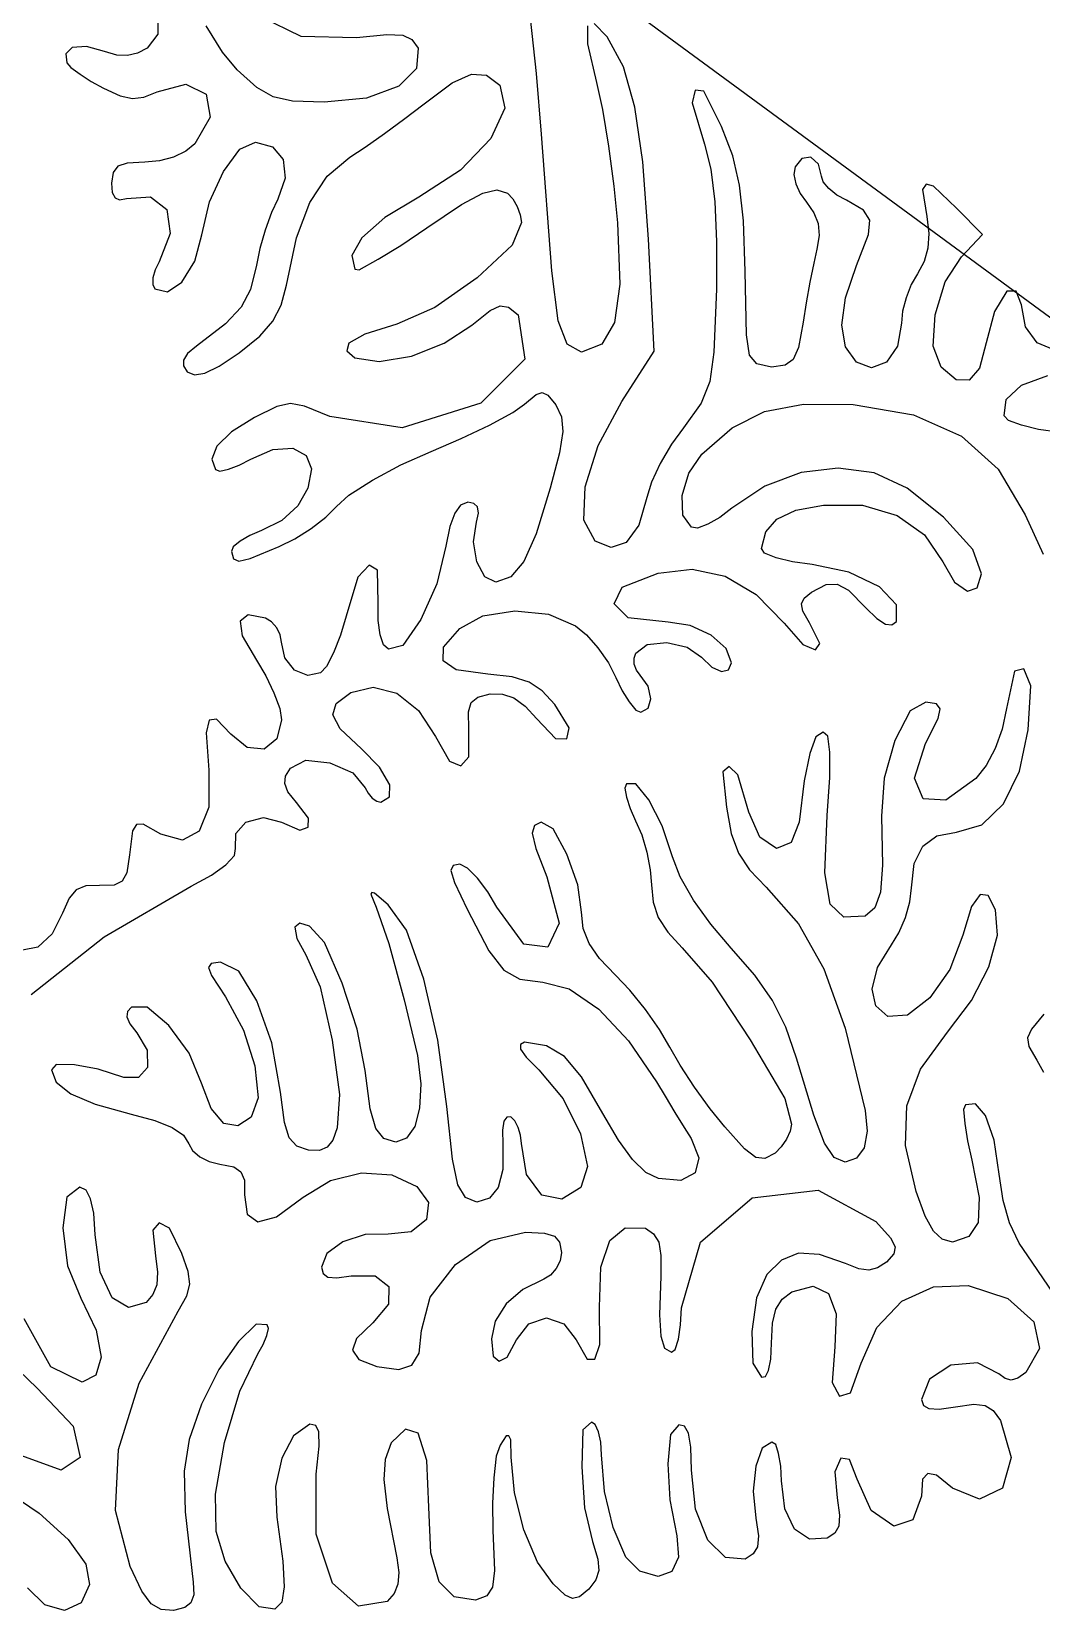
# Model space of a CAD drawing. Header units: metres. Extents: x -276 to 353, y -236 to 239.
# Drawn here: x 6.5 to 107.5, y -235.9 to -78.1 of the extents above; entities that cross this region are included whole.
import ezdxf

# ---------------------------------------------------------------- set-up
doc = ezdxf.new("R2010")
doc.units = ezdxf.units.M
doc.layers.add('Draw', color=2, linetype='CONTINUOUS')
doc.layers.add('Skip', color=1, linetype='CONTINUOUS')

msp = doc.modelspace()

# ---------------------------------------------------------------- linework, layer by layer
at = {"layer": 'draw'}
for p, q in [((19.09, -76.76), (19.1, -78.31)), ((29.43, -76.58), (33.41, -78.53)), ((56.95, -82.26), (56.35, -76.72)), ((64.04, -78.58), (62.74, -77.26)), ((19.1, -78.31), (18.01, -79.71)), ((25.56, -80.11), (23.93, -77.5)), ((33.41, -78.53), (38.95, -78.67)), ((38.95, -78.67), (42, -78.35)), ((42, -78.35), (43.58, -78.42)), ((43.58, -78.42), (44.51, -78.85)), ((44.51, -78.85), (45.12, -79.71)), ((62.07, -77.5), (62.05, -79.3)), ((65.65, -81.59), (64.04, -78.58)), ((10.52, -79.67), (9.89, -80.29)), ((9.89, -80.29), (9.99, -81.2)), ((11.95, -79.57), (10.52, -79.67)), ((13.76, -80.06), (11.95, -79.57)), ((14.99, -80.41), (13.76, -80.06)), ((16.07, -80.47), (14.99, -80.41)), ((17.06, -80.24), (16.07, -80.47)), ((18.01, -79.71), (17.06, -80.24)), ((27.02, -81.88), (25.56, -80.11)), ((45.12, -79.71), (44.96, -81.76)), ((62.05, -79.3), (62.96, -83.17)), ((9.99, -81.2), (10.4, -81.66)), ((10.4, -81.66), (11.31, -82.33)), ((29, -83.66), (27.02, -81.88)), ((44.96, -81.76), (43.21, -83.53)), ((66.79, -85.61), (65.65, -81.59)), ((11.31, -82.33), (12.43, -83.05)), ((12.43, -83.05), (13.65, -83.73)), ((19.02, -84.09), (21.91, -83.32)), ((21.91, -83.32), (23.93, -84.32)), ((30.63, -84.58), (29, -83.66)), ((43.21, -83.53), (39.96, -84.73)), ((45.59, -85.38), (48.53, -83.2)), ((48.53, -83.2), (50.47, -82.33)), ((50.47, -82.33), (51.95, -82.44)), ((51.95, -82.44), (53.29, -83.44)), ((53.29, -83.44), (53.81, -85.73)), ((57.45, -88.32), (56.95, -82.26)), ((62.96, -83.17), (63.56, -85.86)), ((13.65, -83.73), (15.34, -84.5)), ((15.34, -84.5), (16.57, -84.77)), ((16.57, -84.77), (17.7, -84.64)), ((17.7, -84.64), (19.02, -84.09)), ((23.93, -84.32), (24.32, -86.61)), ((32.57, -85.01), (30.63, -84.58)), ((35.74, -85.13), (32.57, -85.01)), ((39.96, -84.73), (35.74, -85.13)), ((72.84, -83.92), (72.52, -85.19)), ((72.52, -85.19), (73.76, -89.31)), ((73.71, -84.04), (72.84, -83.92)), ((75.46, -87.56), (73.71, -84.04)), ((24.32, -86.61), (22.79, -89.3)), ((41.77, -88.26), (43.8, -86.77)), ((43.8, -86.77), (45.59, -85.38)), ((53.81, -85.73), (52.4, -88.75)), ((63.56, -85.86), (64.17, -89.54)), ((67.6, -91.1), (66.79, -85.61)), ((39.82, -89.63), (41.77, -88.26)), ((58.48, -102), (57.45, -88.32)), ((76.58, -90.5), (75.46, -87.56)), ((22.79, -89.3), (21.89, -90.03)), ((25.65, -92.05), (27.3, -89.81)), ((27.3, -89.81), (28.85, -89.13)), ((28.85, -89.13), (30.57, -89.6)), ((30.57, -89.6), (31.63, -90.85)), ((38.28, -90.63), (39.82, -89.63)), ((52.4, -88.75), (49.36, -91.92)), ((64.17, -89.54), (64.7, -93.52)), ((73.76, -89.31), (74.38, -91.83)), ((15.09, -91.53), (14.61, -92.16)), ((16.03, -91.21), (15.09, -91.53)), ((17.79, -91.13), (16.03, -91.21)), ((19.25, -91), (17.79, -91.13)), ((20.66, -90.62), (19.25, -91)), ((21.89, -90.03), (20.66, -90.62)), ((31.63, -90.85), (31.83, -92.72)), ((36.04, -92.53), (38.28, -90.63)), ((68.15, -98.82), (67.6, -91.1)), ((77.27, -93.43), (76.58, -90.5)), ((83.49, -90.76), (82.82, -91.6)), ((84.39, -90.64), (83.49, -90.76)), ((85.16, -91.32), (84.39, -90.64)), ((85.45, -92.52), (85.16, -91.32)), ((14.61, -92.16), (14.45, -93.23)), ((24.27, -95.1), (25.65, -92.05)), ((31.83, -92.72), (31.09, -94.83)), ((34.3, -95.16), (36.04, -92.53)), ((49.36, -91.92), (45.19, -94.63)), ((74.38, -91.83), (74.78, -95.09)), ((82.82, -91.6), (82.71, -92.36)), ((82.71, -92.36), (82.89, -93.3)), ((85.62, -93.1), (85.45, -92.52)), ((86.18, -93.76), (85.62, -93.1)), ((14.45, -93.23), (14.53, -94.16)), ((14.53, -94.16), (14.81, -94.7)), ((14.81, -94.7), (15.27, -94.89)), ((15.95, -94.76), (18.35, -94.59)), ((18.35, -94.59), (19.99, -95.85)), ((45.19, -94.63), (41.81, -96.65)), ((49.47, -95.36), (51.58, -94.23)), ((51.58, -94.23), (53.01, -93.88)), ((53.01, -93.88), (54.05, -94.21)), ((54.05, -94.21), (54.58, -94.79)), ((64.7, -93.52), (65.06, -97.2)), ((77.66, -97), (77.27, -93.43)), ((82.89, -93.3), (83.32, -94.27)), ((83.32, -94.27), (83.95, -95.13)), ((86.99, -94.41), (86.18, -93.76)), ((87.95, -94.94), (86.99, -94.41)), ((95.92, -93.33), (95.57, -93.87)), ((95.57, -93.87), (96, -96.56)), ((96.67, -93.51), (95.92, -93.33)), ((98.97, -95.74), (96.67, -93.51)), ((15.27, -94.89), (15.95, -94.76)), ((19.99, -95.85), (20.34, -98.27)), ((23.5, -98.4), (24.27, -95.1)), ((30.46, -96.17), (29.83, -97.92)), ((31.09, -94.83), (30.46, -96.17)), ((32.96, -98.7), (34.3, -95.16)), ((46, -97.7), (49.47, -95.36)), ((54.58, -94.79), (55.04, -95.56)), ((55.04, -95.56), (55.34, -96.4)), ((74.78, -95.09), (74.97, -99.07)), ((83.95, -95.13), (84.71, -96.18)), ((84.71, -96.18), (85.13, -97.26)), ((89.68, -95.94), (87.95, -94.94)), ((90.29, -96.92), (89.68, -95.94)), ((101.58, -98.35), (98.97, -95.74)), ((41.81, -96.65), (39.5, -98.68)), ((43.41, -99.45), (46, -97.7)), ((55.45, -97.17), (54.54, -99.43)), ((55.34, -96.4), (55.45, -97.17)), ((65.06, -97.2), (65.29, -103.32)), ((77.82, -102.06), (77.66, -97)), ((85.13, -97.26), (85.22, -98.45)), ((90.15, -98.35), (90.29, -96.92)), ((96, -96.56), (96.2, -98.25)), ((20.34, -98.27), (19.23, -101.09)), ((22.8, -101.04), (23.5, -98.4)), ((29.83, -97.92), (29.3, -99.77)), ((31.96, -103.41), (32.96, -98.7)), ((39.5, -98.68), (38.48, -100.46)), ((41.14, -100.83), (43.41, -99.45)), ((54.54, -99.43), (51.02, -102.69)), ((68.72, -110.02), (68.15, -98.82)), ((74.97, -99.07), (74.95, -103.82)), ((85.22, -98.45), (85, -99.84)), ((88.95, -101.47), (90.15, -98.35)), ((96.2, -98.25), (96.11, -99.73)), ((99.47, -100.6), (101.58, -98.35)), ((21.51, -103.14), (22.8, -101.04)), ((29.3, -99.77), (28.95, -101.43)), ((38.48, -100.46), (38.8, -101.82)), ((39.23, -101.88), (41.14, -100.83)), ((85, -99.84), (84.68, -101.22)), ((96.11, -99.73), (95.73, -101.05)), ((97.83, -103.09), (99.47, -100.6)), ((18.83, -101.89), (18.6, -102.69)), ((19.23, -101.09), (18.83, -101.89)), ((28.95, -101.43), (28.35, -103.85)), ((38.8, -101.82), (39.23, -101.88)), ((59.14, -107), (58.48, -102)), ((77.95, -108.38), (77.82, -102.06)), ((84.68, -101.22), (84.31, -103.13)), ((87.87, -104.68), (88.95, -101.47)), ((95.05, -102.29), (94.43, -103.36)), ((95.73, -101.05), (95.05, -102.29)), ((18.6, -102.69), (18.58, -103.36)), ((18.58, -103.36), (18.78, -103.8)), ((18.78, -103.8), (20.06, -104.1)), ((20.06, -104.1), (21.51, -103.14)), ((28.35, -103.85), (27.43, -105.61)), ((31.44, -105.41), (31.96, -103.41)), ((51.02, -102.69), (46.79, -105.66)), ((65.29, -103.32), (64.76, -107.17)), ((74.95, -103.82), (74.71, -110.13)), ((84.31, -103.13), (83.93, -105.2)), ((94.43, -103.36), (93.92, -104.68)), ((96.83, -106.38), (97.83, -103.09)), ((104, -104.01), (102.75, -106.07)), ((104.94, -104.02), (104, -104.01)), ((105.45, -105.38), (104.94, -104.02)), ((27.43, -105.61), (25.85, -107.29)), ((30.61, -107.02), (31.44, -105.41)), ((46.79, -105.66), (42.99, -107.32)), ((52.34, -105.96), (53.34, -105.5)), ((53.34, -105.5), (54.16, -105.63)), ((54.16, -105.63), (55.14, -106.4)), ((83.93, -105.2), (83.62, -107.13)), ((87.51, -107.42), (87.87, -104.68)), ((93.92, -104.68), (93.56, -106.04)), ((105.86, -107.58), (105.45, -105.38)), ((25.85, -107.29), (22.95, -109.54)), ((29.28, -108.52), (30.61, -107.02)), ((42.99, -107.32), (39.78, -108.34)), ((50.49, -107.44), (52.34, -105.96)), ((55.14, -106.4), (55.79, -110.82)), ((60.02, -109.31), (59.14, -107)), ((64.76, -107.17), (63.48, -109.31)), ((83.62, -107.13), (83.16, -109.67)), ((93.45, -107.23), (93.07, -109.52)), ((93.56, -106.04), (93.45, -107.23)), ((96.62, -109.54), (96.83, -106.38)), ((102.75, -106.07), (101.94, -109.18)), ((27.22, -110.18), (29.28, -108.52)), ((39.78, -108.34), (38.18, -109.23)), ((47.74, -109.24), (50.49, -107.44)), ((78.25, -110.41), (77.95, -108.38)), ((87.88, -109.6), (87.51, -107.42)), ((107.02, -109.2), (105.86, -107.58)), ((22.07, -110.27), (21.66, -110.91)), ((22.95, -109.54), (22.07, -110.27)), ((25.22, -111.53), (27.22, -110.18)), ((38.18, -109.23), (38.01, -110)), ((38.01, -110), (38.79, -110.7)), ((41.24, -111.07), (44.45, -110.51)), ((44.45, -110.51), (47.74, -109.24)), ((61.46, -110.13), (60.02, -109.31)), ((63.48, -109.31), (61.46, -110.13)), ((65.49, -115.06), (68.72, -110.02)), ((74.71, -110.13), (74.29, -113.07)), ((78.99, -111.3), (78.25, -110.41)), ((83.16, -109.67), (82.64, -110.86)), ((88.95, -111.13), (87.88, -109.6)), ((93.07, -109.52), (91.98, -111.14)), ((97.44, -111.62), (96.62, -109.54)), ((101.94, -109.18), (101.26, -111.72)), ((108.63, -109.85), (107.02, -109.2)), ((21.66, -110.91), (21.65, -111.5)), ((21.65, -111.5), (22.02, -112.08)), ((22.02, -112.08), (22.76, -112.4)), ((23.79, -112.23), (25.22, -111.53)), ((38.79, -110.7), (41.24, -111.07)), ((55.79, -110.82), (51.38, -115.24)), ((80.45, -111.63), (78.99, -111.3)), ((81.82, -111.44), (80.45, -111.63)), ((82.64, -110.86), (81.82, -111.44)), ((90.48, -111.69), (88.95, -111.13)), ((91.98, -111.14), (90.48, -111.69)), ((98.94, -112.89), (97.44, -111.62)), ((101.26, -111.72), (100.23, -112.92)), ((22.76, -112.4), (23.79, -112.23)), ((74.29, -113.07), (73.42, -115.21)), ((100.23, -112.92), (98.94, -112.89)), ((103.94, -114.86), (105.46, -113.43)), ((105.46, -113.43), (108.1, -112.45)), ((51.38, -115.24), (43.53, -117.7)), ((55.76, -115.34), (56.92, -114.37)), ((56.92, -114.37), (57.54, -114.16)), ((57.54, -114.16), (58.09, -114.41)), ((58.09, -114.41), (58.9, -115.4)), ((63.12, -119.45), (65.49, -115.06)), ((73.42, -115.21), (71.66, -117.69)), ((103.73, -116.49), (103.94, -114.86)), ((28.75, -116.66), (26.47, -118.1)), ((31.01, -115.55), (28.75, -116.66)), ((32.36, -115.26), (31.01, -115.55)), ((33.76, -115.51), (32.36, -115.26)), ((36.31, -116.56), (33.76, -115.51)), ((43.53, -117.7), (36.31, -116.56)), ((52.25, -117.42), (54.6, -116.17)), ((54.6, -116.17), (55.76, -115.34)), ((58.9, -115.4), (59.46, -116.6)), ((59.46, -116.6), (59.58, -118.07)), ((76.52, -117.69), (79.77, -116.07)), ((79.77, -116.07), (83.65, -115.34)), ((83.65, -115.34), (88.63, -115.37)), ((88.63, -115.37), (94.66, -116.4)), ((94.66, -116.4), (99.45, -118.52)), ((104.16, -116.96), (103.73, -116.49)), ((26.47, -118.1), (25.01, -119.53)), ((49.42, -118.77), (52.25, -117.42)), ((59.58, -118.07), (59.26, -120.19)), ((71.66, -117.69), (70.45, -119.34)), ((73.48, -120.33), (76.52, -117.69)), ((105.47, -117.44), (104.16, -116.96)), ((107.18, -117.86), (105.47, -117.44)), ((109.14, -118.14), (107.18, -117.86)), ((25.01, -119.53), (24.49, -120.81)), ((28.39, -120.82), (30.6, -119.86)), ((30.6, -119.86), (32.58, -119.74)), ((32.58, -119.74), (33.92, -120.46)), ((46.42, -120.05), (49.42, -118.77)), ((61.83, -123.58), (63.12, -119.45)), ((70.45, -119.34), (69.33, -121.25)), ((99.45, -118.52), (103.13, -121.84)), ((24.49, -120.81), (24.85, -121.87)), ((26.16, -121.83), (27.24, -121.42)), ((27.24, -121.42), (28.39, -120.82)), ((33.92, -120.46), (34.45, -121.8)), ((40.56, -122.92), (43.41, -121.39)), ((43.41, -121.39), (46.42, -120.05)), ((59.26, -120.19), (58.34, -123.74)), ((69.33, -121.25), (68.46, -123.13)), ((72.19, -122.23), (73.48, -120.33)), ((24.85, -121.87), (25.29, -122.01)), ((25.29, -122.01), (26.16, -121.83)), ((34.45, -121.8), (34.1, -123.74)), ((38.19, -124.41), (40.56, -122.92)), ((68.46, -123.13), (68.01, -124.65)), ((71.53, -124.46), (72.19, -122.23)), ((83.42, -122.17), (79.79, -123.53)), ((87.14, -121.71), (83.42, -122.17)), ((90.72, -122.19), (87.14, -121.71)), ((94.03, -123.72), (90.72, -122.19)), ((103.13, -121.84), (105.83, -126.38)), ((34.1, -123.74), (33.1, -125.5)), ((36.95, -125.55), (38.19, -124.41)), ((58.34, -123.74), (56.94, -128.29)), ((61.71, -126.94), (61.83, -123.58)), ((68.01, -124.65), (67.19, -127.42)), ((71.61, -126.44), (71.53, -124.46)), ((79.79, -123.53), (76.51, -125.72)), ((97.66, -126.62), (94.03, -123.72)), ((33.1, -125.5), (31.51, -126.95)), ((35.91, -126.61), (36.95, -125.55)), ((48.78, -126.22), (48.29, -127.57)), ((49.37, -125.41), (48.78, -126.22)), ((50.08, -125.13), (49.37, -125.41)), ((50.71, -125.25), (50.08, -125.13)), ((51.07, -125.6), (50.71, -125.25)), ((50.95, -127.13), (51.15, -126.21)), ((51.15, -126.21), (51.07, -125.6)), ((76.51, -125.72), (75.28, -126.65)), ((80.99, -126.81), (82.89, -125.93)), ((82.89, -125.93), (85.66, -125.41)), ((85.66, -125.41), (89.58, -125.44)), ((89.58, -125.44), (93.02, -126.46)), ((31.51, -126.95), (29.47, -127.97)), ((32.8, -128.8), (34.44, -127.75)), ((34.44, -127.75), (35.91, -126.61)), ((48.29, -127.57), (47.91, -129.52)), ((50.65, -129.1), (50.95, -127.13)), ((62.84, -129.04), (61.71, -126.94)), ((67.19, -127.42), (65.94, -129.15)), ((72.47, -127.64), (71.61, -126.44)), ((73.05, -127.72), (72.47, -127.64)), ((74.08, -127.34), (73.05, -127.72)), ((75.28, -126.65), (74.08, -127.34)), ((79.88, -128.09), (80.99, -126.81)), ((93.02, -126.46), (95.75, -128.39)), ((100.61, -129.86), (97.66, -126.62)), ((105.83, -126.38), (107.64, -130.34)), ((27.33, -129.02), (26.64, -129.6)), ((28.31, -128.45), (27.33, -129.02)), ((29.47, -127.97), (28.31, -128.45)), ((31.23, -129.57), (32.8, -128.8)), ((50.98, -131.1), (50.65, -129.1)), ((56.94, -128.29), (55.69, -131.06)), ((64.43, -129.66), (62.84, -129.04)), ((65.94, -129.15), (64.43, -129.66)), ((79.46, -129.75), (79.88, -128.09)), ((95.75, -128.39), (97.6, -131.1)), ((26.64, -129.6), (26.45, -130.07)), ((26.45, -130.07), (26.66, -130.78)), ((26.66, -130.78), (27.19, -131.03)), ((27.19, -131.03), (28.32, -130.75)), ((28.32, -130.75), (31.23, -129.57)), ((47.91, -129.52), (46.99, -133.28)), ((79.75, -130.22), (79.46, -129.75)), ((80.94, -130.69), (79.75, -130.22)), ((82.57, -131.09), (80.94, -130.69)), ((101.45, -132.28), (100.61, -129.86)), ((40.22, -131.43), (39.09, -132.63)), ((41.07, -131.94), (40.22, -131.43)), ((41.14, -135.2), (41.07, -131.94)), ((51.79, -132.6), (50.98, -131.1)), ((52.89, -133.13), (51.79, -132.6)), ((54.38, -132.59), (52.89, -133.13)), ((55.69, -131.06), (54.38, -132.59)), ((65.53, -133.63), (69.12, -132.21)), ((69.12, -132.21), (72.53, -131.82)), ((72.53, -131.82), (75.83, -132.53)), ((75.83, -132.53), (78.92, -134.35)), ((84.53, -131.36), (82.57, -131.09)), ((88.2, -132.11), (84.53, -131.36)), ((91.25, -133.59), (88.2, -132.11)), ((97.6, -131.1), (98.77, -133.11)), ((101.04, -133.68), (101.45, -132.28)), ((39.09, -132.63), (37.92, -136.54)), ((46.99, -133.28), (45.4, -136.85)), ((64.74, -135.3), (65.53, -133.63)), ((83.72, -134.71), (84.45, -134.11)), ((84.45, -134.11), (85.94, -133.36)), ((85.94, -133.36), (87.04, -133.31)), ((87.04, -133.31), (88.16, -133.94)), ((88.16, -133.94), (89.9, -135.68)), ((92.98, -135.38), (91.25, -133.59)), ((98.77, -133.11), (100.08, -134.03)), ((100.08, -134.03), (101.04, -133.68)), ((41.14, -136.97), (41.14, -135.2)), ((66.13, -136.7), (64.74, -135.3)), ((78.92, -134.35), (81.73, -137.23)), ((83.46, -135.28), (83.72, -134.71)), ((83.61, -136.01), (83.46, -135.28)), ((89.9, -135.68), (91, -136.75)), ((92.98, -137.07), (92.98, -135.38)), ((28.12, -136.39), (27.34, -137.02)), ((27.34, -137.02), (27.53, -138.5)), ((29.86, -136.73), (28.12, -136.39)), ((30.46, -137.1), (29.86, -136.73)), ((30.98, -137.68), (30.46, -137.1)), ((37.92, -136.54), (37.35, -138.44)), ((41.33, -138.39), (41.14, -136.97)), ((45.4, -136.85), (43.61, -139.45)), ((49.3, -137.76), (51.6, -136.48)), ((51.6, -136.48), (54.81, -136)), ((54.81, -136), (58.16, -136.34)), ((58.16, -136.34), (60.87, -137.49)), ((70.12, -137.11), (66.13, -136.7)), ((72.34, -137.45), (70.12, -137.11)), ((81.73, -137.23), (83.61, -139.37)), ((84.27, -137.19), (83.61, -136.01)), ((85.3, -139.25), (84.27, -137.19)), ((91, -136.75), (91.86, -137.31)), ((91.86, -137.31), (92.51, -137.39)), ((92.51, -137.39), (92.98, -137.07)), ((27.53, -138.5), (28.95, -140.92)), ((31.33, -138.39), (30.98, -137.68)), ((31.45, -139.11), (31.33, -138.39)), ((37.35, -138.44), (36.66, -140.18)), ((41.67, -139.4), (41.33, -138.39)), ((47.66, -139.64), (49.3, -137.76)), ((60.87, -137.49), (61.96, -138.38)), ((61.96, -138.38), (63.11, -139.69)), ((74.43, -138.43), (72.34, -137.45)), ((75.94, -139.77), (74.43, -138.43)), ((31.79, -140.69), (31.45, -139.11)), ((36.66, -140.18), (35.95, -141.57)), ((42.17, -139.84), (41.67, -139.4)), ((43.61, -139.45), (42.17, -139.84)), ((47.63, -140.98), (47.66, -139.64)), ((63.11, -139.69), (64.15, -141.19)), ((66.72, -140.71), (66.89, -140.21)), ((66.89, -140.21), (68.04, -139.36)), ((68.04, -139.36), (70, -139.17)), ((70, -139.17), (72.04, -139.62)), ((72.04, -139.62), (73.45, -140.63)), ((76.45, -141.2), (75.94, -139.77)), ((83.61, -139.37), (84.87, -139.88)), ((84.87, -139.88), (85.3, -139.25)), ((28.95, -140.92), (29.9, -142.49)), ((32.77, -141.92), (31.79, -140.69)), ((34.08, -142.46), (32.77, -141.92)), ((35.95, -141.57), (35.36, -142.18)), ((48.94, -141.9), (47.63, -140.98)), ((52.1, -142.32), (48.94, -141.9)), ((64.15, -141.19), (64.89, -142.65)), ((66.74, -141.31), (66.72, -140.71)), ((66.96, -141.91), (66.74, -141.31)), ((67.33, -142.41), (66.96, -141.91)), ((73.45, -140.63), (74.48, -141.62)), ((74.48, -141.62), (75.47, -142.07)), ((75.47, -142.07), (76.15, -141.88)), ((76.15, -141.88), (76.45, -141.2)), ((104.77, -142.03), (103.98, -145.76)), ((105.69, -141.78), (104.77, -142.03)), ((106.39, -143.5), (105.69, -141.78)), ((29.9, -142.49), (30.71, -144.19)), ((35.36, -142.18), (34.08, -142.46)), ((38.38, -144.16), (40.64, -143.63)), ((40.64, -143.63), (42.98, -144.23)), ((54.54, -142.6), (52.1, -142.32)), ((56.22, -143.11), (54.54, -142.6)), ((57.53, -143.98), (56.22, -143.11)), ((64.89, -142.65), (65.52, -143.98)), ((68.12, -143.54), (67.33, -142.41)), ((68.41, -144.8), (68.12, -143.54)), ((106.13, -147.89), (106.39, -143.5)), ((30.71, -144.19), (31.28, -145.76)), ((36.94, -145.26), (38.38, -144.16)), ((42.98, -144.23), (45.15, -145.95)), ((50.15, -146.09), (50.43, -145.15)), ((50.43, -145.15), (51.09, -144.61)), ((51.09, -144.61), (52.34, -144.29)), ((52.34, -144.29), (53.56, -144.31)), ((53.56, -144.31), (54.7, -144.7)), ((54.7, -144.7), (55.83, -145.51)), ((58.78, -145.36), (57.53, -143.98)), ((65.52, -143.98), (66.23, -145.1)), ((66.23, -145.1), (66.9, -145.91)), ((68.13, -145.74), (68.41, -144.8)), ((95.9, -145.13), (94.32, -145.98)), ((96.98, -145.29), (95.9, -145.13)), ((24.97, -146.83), (24.24, -146.94)), ((26.41, -148.34), (24.97, -146.83)), ((31.28, -145.76), (31.45, -146.89)), ((36.6, -146.4), (36.94, -145.26)), ((37.32, -147.79), (36.6, -146.4)), ((45.15, -145.95), (46.85, -148.57)), ((50.19, -147.82), (50.15, -146.09)), ((55.83, -145.51), (57, -146.79)), ((57, -146.79), (58.87, -148.77)), ((60.23, -147.69), (58.78, -145.36)), ((66.9, -145.91), (67.4, -146.13)), ((67.4, -146.13), (68.13, -145.74)), ((94.32, -145.98), (92.81, -148.95)), ((95.87, -149.27), (97.12, -146.77)), ((97.34, -145.78), (96.98, -145.29)), ((97.12, -146.77), (97.34, -145.78)), ((103.98, -145.76), (103.53, -147.83)), ((24.24, -146.94), (23.92, -148.2)), ((23.92, -148.2), (24.2, -151.93)), ((28.04, -149.65), (26.41, -148.34)), ((31.45, -146.89), (30.98, -148.79)), ((39.45, -149.78), (37.32, -147.79)), ((50.18, -150.59), (50.19, -147.82)), ((59.99, -148.8), (60.23, -147.69)), ((85.63, -148.13), (84.91, -148.58)), ((86.1, -148.52), (85.63, -148.13)), ((103.53, -147.83), (102.83, -149.77)), ((105.28, -152.01), (106.13, -147.89)), ((29.73, -149.81), (28.04, -149.65)), ((30.98, -148.79), (29.73, -149.81)), ((41.27, -151.61), (39.45, -149.78)), ((46.85, -148.57), (48.26, -151.03)), ((58.87, -148.77), (59.99, -148.8)), ((84.91, -148.58), (84.3, -150.27)), ((86.3, -150.13), (86.1, -148.52)), ((92.81, -148.95), (91.74, -152.74)), ((94.75, -152.73), (95.87, -149.27)), ((102.83, -149.77), (101.94, -151.46)), ((32.37, -151.72), (33.89, -150.94)), ((33.89, -150.94), (36.3, -151.18)), ((36.3, -151.18), (38.61, -152.19)), ((48.26, -151.03), (49.4, -151.49)), ((49.4, -151.49), (50.18, -150.59)), ((84.3, -150.27), (83.74, -152.98)), ((86.3, -152.66), (86.3, -150.13)), ((101.94, -151.46), (100.91, -152.75)), ((24.2, -151.93), (24.19, -155.63)), ((31.78, -153.27), (31.87, -152.54)), ((31.87, -152.54), (32.37, -151.72)), ((38.61, -152.19), (39.83, -153.7)), ((42.3, -153.38), (41.27, -151.61)), ((76.23, -151.57), (75.61, -152.1)), ((75.61, -152.1), (75.95, -155.63)), ((77.11, -152.38), (76.23, -151.57)), ((78.18, -156.13), (77.11, -152.38)), ((83.74, -152.98), (83.22, -157.13)), ((86.04, -156.47), (86.3, -152.66)), ((91.74, -152.74), (91.47, -156.51)), ((95.63, -154.78), (94.75, -152.73)), ((100.91, -152.75), (97.91, -154.93)), ((103.67, -155.28), (105.28, -152.01)), ((32.11, -154.08), (31.78, -153.27)), ((32.97, -155.15), (32.11, -154.08)), ((39.83, -153.7), (40.12, -154.24)), ((40.12, -154.24), (40.53, -154.71)), ((40.53, -154.71), (40.98, -155.02)), ((41.41, -155.13), (42.26, -154.58)), ((42.26, -154.58), (42.3, -153.38)), ((65.95, -153.28), (65.8, -153.73)), ((65.8, -153.73), (65.95, -154.64)), ((66.88, -153.28), (65.95, -153.28)), ((65.95, -154.64), (66.32, -155.77)), ((68.18, -154.88), (66.88, -153.28)), ((24.19, -155.63), (23.24, -158.04)), ((34.17, -156.74), (32.97, -155.15)), ((40.98, -155.02), (41.41, -155.13)), ((66.32, -155.77), (66.87, -156.98)), ((69.52, -157.48), (68.18, -154.88)), ((75.95, -155.63), (76.44, -158.26)), ((79.29, -158.63), (78.18, -156.13)), ((97.91, -154.93), (95.63, -154.78)), ((101.5, -157.38), (103.67, -155.28)), ((16.95, -157.36), (16.55, -158)), ((17.64, -157.32), (16.95, -157.36)), ((19.38, -158.32), (17.64, -157.32)), ((26.88, -158.27), (27.91, -157.11)), ((27.91, -157.11), (29.65, -156.66)), ((29.65, -156.66), (31.47, -157.14)), ((31.47, -157.14), (33.28, -157.91)), ((33.28, -157.91), (34.13, -157.64)), ((34.13, -157.64), (34.17, -156.74)), ((56.75, -157.46), (56.53, -158.24)), ((57.42, -157.13), (56.75, -157.46)), ((58.63, -157.79), (57.42, -157.13)), ((60.01, -160.34), (58.63, -157.79)), ((66.87, -156.98), (67.48, -158.39)), ((70.57, -160.6), (69.52, -157.48)), ((83.22, -157.13), (82.43, -159.17)), ((85.79, -162.2), (86.04, -156.47)), ((91.47, -156.51), (91.58, -161.42)), ((98.97, -158.13), (101.5, -157.38)), ((16.55, -158), (16.26, -160.38)), ((21.55, -158.91), (19.38, -158.32)), ((23.24, -158.04), (21.55, -158.91)), ((26.86, -159.76), (26.88, -158.27)), ((56.53, -158.24), (56.88, -159.77)), ((67.48, -158.39), (67.98, -160.12)), ((76.44, -158.26), (77.16, -160.22)), ((80.95, -159.75), (79.29, -158.63)), ((82.43, -159.17), (80.95, -159.75)), ((95.59, -159.53), (97.01, -158.49)), ((97.01, -158.49), (98.97, -158.13)), ((16.26, -160.38), (15.99, -162.18)), ((25.91, -161.38), (26.76, -160.46)), ((26.76, -160.46), (26.86, -159.76)), ((56.88, -159.77), (57.99, -162.58)), ((61.09, -163.4), (60.01, -160.34)), ((67.98, -160.12), (68.33, -161.88)), ((71.33, -162.59), (70.57, -160.6)), ((77.16, -160.22), (78.26, -161.89)), ((94.73, -161.27), (95.59, -159.53)), ((15.99, -162.18), (15.54, -163.03)), ((22.43, -163.54), (24.46, -162.42)), ((24.46, -162.42), (25.91, -161.38)), ((48.63, -161.46), (48.4, -161.96)), ((48.4, -161.96), (48.76, -163.15)), ((49.3, -161.34), (48.63, -161.46)), ((50.07, -161.72), (49.3, -161.34)), ((51.07, -162.73), (50.07, -161.72)), ((57.99, -162.58), (59.24, -167.21)), ((68.33, -161.88), (68.45, -163.39)), ((72.65, -164.91), (71.33, -162.59)), ((78.26, -161.89), (79.93, -163.63)), ((86.34, -165.33), (85.79, -162.2)), ((91.58, -161.42), (91.37, -164.11)), ((94.45, -163.69), (94.73, -161.27)), ((10.92, -163.9), (10.21, -164.73)), ((11.88, -163.5), (10.92, -163.9)), ((13.27, -163.45), (11.88, -163.5)), ((14.74, -163.42), (13.27, -163.45)), ((13.74, -168.6), (22.43, -163.54)), ((15.54, -163.03), (14.74, -163.42)), ((40.5, -164.15), (40.41, -164.31)), ((40.77, -164.22), (40.5, -164.15)), ((48.76, -163.15), (50.03, -165.82)), ((52.1, -164.09), (51.07, -162.73)), ((53.01, -165.64), (52.1, -164.09)), ((61.45, -166.13), (61.09, -163.4)), ((68.45, -163.39), (68.62, -165.13)), ((79.93, -163.63), (83.16, -167.29)), ((91.37, -164.11), (90.81, -165.68)), ((94.3, -165.09), (94.45, -163.69)), ((10.21, -164.73), (9.57, -166.21)), ((40.41, -164.31), (40.93, -165.63)), ((42.12, -165.39), (40.77, -164.22)), ((40.93, -165.63), (42.21, -169.27)), ((43.95, -167.93), (42.12, -165.39)), ((55.68, -169.34), (53.01, -165.64)), ((68.62, -165.13), (69.14, -166.66)), ((74.4, -167.34), (72.65, -164.91)), ((87.7, -166.61), (86.34, -165.33)), ((90.81, -165.68), (89.82, -166.54)), ((93.86, -166.67), (94.3, -165.09)), ((100.46, -165.55), (99.6, -168.42)), ((101.32, -164.36), (100.46, -165.55)), ((102.13, -164.47), (101.32, -164.36)), ((102.87, -165.9), (102.13, -164.47)), ((9.57, -166.21), (8.51, -168.3)), ((33.29, -167.22), (32.81, -167.62)), ((34.26, -167.51), (33.29, -167.22)), ((50.03, -165.82), (52.21, -170)), ((59.24, -167.21), (58.08, -169.64)), ((61.64, -167.75), (61.45, -166.13)), ((69.14, -166.66), (70.09, -168.13)), ((76.44, -169.71), (74.4, -167.34)), ((83.16, -167.29), (85.69, -171.79)), ((89.82, -166.54), (87.7, -166.61)), ((93.21, -168.19), (93.86, -166.67)), ((103.06, -168.42), (102.87, -165.9)), ((6.44, -174.37), (13.74, -168.6)), ((8.51, -168.3), (7.08, -169.62)), ((32.81, -167.62), (32.98, -168.76)), ((32.98, -168.76), (33.89, -170.4)), ((35.76, -169.16), (34.26, -167.51)), ((45.68, -172.83), (43.95, -167.93)), ((62.23, -169.25), (61.64, -167.75)), ((70.09, -168.13), (71.54, -169.69)), ((92.45, -169.4), (93.21, -168.19)), ((99.6, -168.42), (98.31, -171.85)), ((102.2, -171.58), (103.06, -168.42)), ((7.08, -169.62), (5.55, -169.92)), ((33.89, -170.4), (35.32, -173.58)), ((37.54, -173.23), (35.76, -169.16)), ((42.21, -169.27), (43.73, -174.88)), ((52.21, -170), (53.68, -171.92)), ((58.08, -169.64), (55.68, -169.34)), ((63.27, -170.77), (62.23, -169.25)), ((71.54, -169.69), (74.52, -173.14)), ((78.8, -172.43), (76.44, -169.71)), ((91.05, -171.66), (92.45, -169.4)), ((24.42, -171.26), (24.15, -171.66)), ((24.15, -171.66), (24.45, -172.46)), ((25.36, -171.13), (24.42, -171.26)), ((27.2, -172.03), (25.36, -171.13)), ((29, -174.99), (27.2, -172.03)), ((53.68, -171.92), (55.28, -172.83)), ((64.85, -172.43), (63.27, -170.77)), ((85.69, -171.79), (87.82, -177.73)), ((90.52, -173.81), (91.05, -171.66)), ((98.31, -171.85), (96.31, -174.7)), ((100.47, -174.97), (102.2, -171.58)), ((24.45, -172.46), (25.86, -174.59)), ((35.32, -173.58), (36.53, -178.93)), ((39.04, -177.84), (37.54, -173.23)), ((47.11, -178.92), (45.68, -172.83)), ((55.28, -172.83), (57.59, -173.13)), ((57.59, -173.13), (60.24, -173.79)), ((66.3, -173.94), (64.85, -172.43)), ((74.52, -173.14), (78.32, -178.88)), ((80.55, -174.97), (78.8, -172.43)), ((25.86, -174.59), (27.67, -177.91)), ((30.48, -179.2), (29, -174.99)), ((43.73, -174.88), (45.05, -180.46)), ((60.24, -173.79), (63.18, -175.83)), ((67.86, -175.86), (66.3, -173.94)), ((81.88, -177.63), (80.55, -174.97)), ((90.91, -175.5), (90.52, -173.81)), ((96.31, -174.7), (94.08, -176.42)), ((98.05, -178.14), (100.47, -174.97)), ((16.05, -176.06), (15.98, -176.6)), ((15.98, -176.6), (16.28, -177.29)), ((16.46, -175.62), (16.05, -176.06)), ((18.03, -175.63), (16.46, -175.62)), ((20.19, -177.45), (18.03, -175.63)), ((63.18, -175.83), (66.17, -178.99)), ((69.27, -177.86), (67.86, -175.86)), ((92.1, -176.55), (90.91, -175.5)), ((94.08, -176.42), (92.1, -176.55)), ((107.71, -176.34), (106.45, -177.81)), ((16.28, -177.29), (17, -178.19)), ((17, -178.19), (18.03, -179.92)), ((22.22, -180.21), (20.19, -177.45)), ((27.67, -177.91), (28.81, -181.5)), ((39.82, -181.95), (39.04, -177.84)), ((70.3, -179.63), (69.27, -177.86)), ((82.96, -180.71), (81.88, -177.63)), ((87.82, -177.73), (89.82, -185.97)), ((95.37, -181.82), (98.05, -178.14)), ((106.45, -177.81), (106.06, -178.69)), ((18.03, -179.92), (18.07, -181.65)), ((31.35, -184.11), (30.48, -179.2)), ((36.53, -178.93), (37.27, -184.35)), ((48.01, -185.55), (47.11, -178.92)), ((55.36, -179.35), (55.35, -179.81)), ((55.35, -179.81), (55.94, -180.64)), ((55.76, -179.13), (55.36, -179.35)), ((57.96, -179.49), (55.76, -179.13)), ((59.75, -180.55), (57.96, -179.49)), ((66.17, -178.99), (68.95, -183.08)), ((71.34, -181.44), (70.3, -179.63)), ((78.32, -178.88), (81.78, -184.76)), ((106.06, -178.69), (106.2, -179.57)), ((106.2, -179.57), (107.01, -180.92)), ((8.94, -181.35), (8.45, -181.88)), ((10.75, -181.39), (8.94, -181.35)), ((13.13, -181.83), (10.75, -181.39)), ((23.47, -183.21), (22.22, -180.21)), ((28.81, -181.5), (29.14, -184.68)), ((45.05, -180.46), (45.39, -183.29)), ((55.94, -180.64), (57.18, -181.88)), ((61.47, -182.6), (59.75, -180.55)), ((72.76, -183.62), (71.34, -181.44)), ((84.68, -186.43), (82.96, -180.71)), ((107.01, -180.92), (107.66, -182.13)), ((8.45, -181.88), (8.94, -183.14)), ((8.94, -183.14), (10.39, -184.29)), ((15.69, -182.66), (13.13, -181.83)), ((17.15, -182.65), (15.69, -182.66)), ((18.07, -181.65), (17.15, -182.65)), ((40.32, -185.8), (39.82, -181.95)), ((57.18, -181.88), (59.62, -184.8)), ((63.59, -186.25), (61.47, -182.6)), ((68.95, -183.08), (69.82, -184.54)), ((94, -185.48), (95.37, -181.82)), ((10.39, -184.29), (12.83, -185.33)), ((24.43, -185.77), (23.47, -183.21)), ((29.14, -184.68), (28.43, -186.64)), ((31.76, -187.16), (31.35, -184.11)), ((37.27, -184.35), (37.02, -187.69)), ((45.39, -183.29), (45.27, -185.72)), ((69.82, -184.54), (70.8, -186.15)), ((74.32, -185.79), (72.76, -183.62)), ((12.83, -185.33), (16.42, -186.31)), ((25.71, -187.25), (24.43, -185.77)), ((40.88, -187.77), (40.32, -185.8)), ((45.27, -185.72), (44.78, -187.56)), ((48.56, -190.84), (48.01, -185.55)), ((59.62, -184.8), (61.35, -188.3)), ((65.15, -188.94), (63.59, -186.25)), ((70.8, -186.15), (71.72, -187.65)), ((75.78, -187.6), (74.32, -185.79)), ((81.78, -184.76), (82.45, -187.31)), ((89.82, -185.97), (90.03, -188.03)), ((93.87, -189.45), (94, -185.48)), ((99.86, -185.38), (99.67, -185.86)), ((99.67, -185.86), (99.79, -187.27)), ((100.86, -185.29), (99.86, -185.38)), ((101.86, -186.45), (100.86, -185.29)), ((16.42, -186.31), (18.78, -186.95)), ((18.78, -186.95), (20.52, -187.67)), ((20.52, -187.67), (21.67, -188.44)), ((27.09, -187.5), (25.71, -187.25)), ((28.43, -186.64), (27.09, -187.5)), ((32.24, -188.69), (31.76, -187.16)), ((37.02, -187.69), (36.59, -188.92)), ((41.7, -188.76), (40.88, -187.77)), ((44.78, -187.56), (43.97, -188.71)), ((53.71, -187.02), (53.57, -187.94)), ((54, -186.61), (53.71, -187.02)), ((54.41, -186.6), (54, -186.61)), ((54.81, -186.99), (54.41, -186.6)), ((55.14, -187.65), (54.81, -186.99)), ((55.37, -188.44), (55.14, -187.65)), ((71.72, -187.65), (72.43, -188.76)), ((77.76, -189.8), (75.78, -187.6)), ((82.45, -187.31), (82.33, -188.01)), ((85.77, -189.23), (84.68, -186.43)), ((99.79, -187.27), (100.06, -189)), ((102.72, -188.93), (101.86, -186.45)), ((21.67, -188.44), (22.2, -189.28)), ((22.2, -189.28), (22.57, -189.97)), ((32.98, -189.52), (32.24, -188.69)), ((36.59, -188.92), (36.03, -189.63)), ((42.9, -189.13), (41.7, -188.76)), ((43.97, -188.71), (42.9, -189.13)), ((53.57, -187.94), (53.6, -189.33)), ((53.6, -189.33), (53.59, -191.86)), ((55.45, -189.25), (55.37, -188.44)), ((55.97, -192.35), (55.45, -189.25)), ((61.35, -188.3), (62.07, -191.56)), ((66.57, -190.87), (65.15, -188.94)), ((72.43, -188.76), (73.2, -190.69)), ((81.97, -188.82), (81.44, -189.6)), ((82.33, -188.01), (81.97, -188.82)), ((86.72, -190.65), (85.77, -189.23)), ((90.03, -188.03), (89.73, -189.68)), ((94.93, -194.07), (93.87, -189.45)), ((100.06, -189), (100.49, -190.94)), ((103.24, -192.31), (102.72, -188.93)), ((22.57, -189.97), (23.28, -190.6)), ((23.28, -190.6), (24.23, -191.07)), ((34.16, -189.94), (32.98, -189.52)), ((35.26, -189.95), (34.16, -189.94)), ((36.03, -189.63), (35.26, -189.95)), ((49.11, -193.39), (48.56, -190.84)), ((67.9, -192.15), (66.57, -190.87)), ((73.2, -190.69), (72.82, -192.19)), ((78.89, -190.65), (77.76, -189.8)), ((79.81, -190.75), (78.89, -190.65)), ((80.82, -190.23), (79.81, -190.75)), ((81.44, -189.6), (80.82, -190.23)), ((87.82, -191.13), (86.72, -190.65)), ((88.95, -190.73), (87.82, -191.13)), ((89.73, -189.68), (88.95, -190.73)), ((100.49, -190.94), (101.23, -194.67)), ((24.23, -191.07), (25.3, -191.32)), ((25.3, -191.32), (26.68, -191.6)), ((26.68, -191.6), (27.41, -192.09)), ((27.41, -192.09), (27.75, -192.92)), ((36.35, -192.97), (39.45, -192.19)), ((39.45, -192.19), (42.48, -192.4)), ((42.48, -192.4), (45.01, -193.57)), ((53.59, -191.86), (53.13, -193.66)), ((57.49, -194.41), (55.97, -192.35)), ((62.07, -191.56), (61.41, -193.67)), ((69.17, -192.77), (67.9, -192.15)), ((72.82, -192.19), (71.39, -192.95)), ((103.63, -194.95), (103.24, -192.31)), ((11.3, -193.63), (10, -194.62)), ((11.91, -193.93), (11.3, -193.63)), ((12.36, -194.79), (11.91, -193.93)), ((27.75, -192.92), (27.76, -194.38)), ((33.63, -194.63), (36.35, -192.97)), ((45.01, -193.57), (46.15, -195.15)), ((49.87, -194.66), (49.11, -193.39)), ((53.13, -193.66), (52.25, -194.73)), ((61.41, -193.67), (59.49, -194.84)), ((71.39, -192.95), (69.17, -192.77)), ((78.53, -194.7), (85.12, -193.94)), ((85.12, -193.94), (90.89, -197.07)), ((95.84, -196.51), (94.93, -194.07)), ((10, -194.62), (9.6, -197.7)), ((12.68, -196.24), (12.36, -194.79)), ((27.76, -194.38), (28.04, -196.32)), ((30.95, -196.59), (33.63, -194.63)), ((46.15, -195.15), (45.95, -196.86)), ((50.99, -195.13), (49.87, -194.66)), ((52.25, -194.73), (50.99, -195.13)), ((59.49, -194.84), (57.49, -194.41)), ((73.37, -199.13), (78.53, -194.7)), ((101.23, -194.67), (101.12, -197.15)), ((104.28, -197.2), (103.63, -194.95)), ((12.84, -198.38), (12.68, -196.24)), ((19.23, -197.2), (18.58, -197.92)), ((20.26, -197.74), (19.23, -197.2)), ((28.04, -196.32), (29.1, -197.08)), ((29.1, -197.08), (30.95, -196.59)), ((45.95, -196.86), (44.43, -198.08)), ((90.89, -197.07), (92.37, -198.7)), ((96.67, -198.01), (95.84, -196.51)), ((101.12, -197.15), (100.19, -198.57)), ((105.23, -199.21), (104.28, -197.2)), ((9.6, -197.7), (10.07, -201.49)), ((13.33, -202.11), (12.84, -198.38)), ((18.58, -197.92), (18.85, -200.49)), ((21.5, -200.26), (20.26, -197.74)), ((39.82, -198.37), (37.61, -199.1)), ((42.14, -198.31), (39.82, -198.37)), ((44.43, -198.08), (42.14, -198.31)), ((52.32, -198.95), (55.85, -198.13)), ((55.85, -198.13), (57.75, -198.21)), ((57.75, -198.21), (58.75, -198.52)), ((58.75, -198.52), (59.27, -199.13)), ((64.29, -198.95), (65.83, -197.69)), ((65.83, -197.69), (67.85, -197.73)), ((67.85, -197.73), (68.67, -198.28)), ((68.67, -198.28), (69.18, -199.14)), ((92.37, -198.7), (92.83, -199.58)), ((97.54, -198.83), (96.67, -198.01)), ((98.56, -199.13), (97.54, -198.83)), ((100.19, -198.57), (98.56, -199.13)), ((18.85, -200.49), (19.06, -202.13)), ((22.14, -202.06), (21.5, -200.26)), ((36, -200.27), (35.45, -201.64)), ((37.61, -199.1), (36, -200.27)), ((48.86, -201.36), (52.32, -198.95)), ((59.27, -199.13), (59.45, -200.16)), ((59.45, -200.16), (59.32, -200.98)), ((63.39, -201.64), (64.29, -198.95)), ((69.18, -199.14), (69.41, -200.46)), ((69.41, -200.46), (69.39, -202.51)), ((71.45, -205.7), (73.37, -199.13)), ((83.17, -200.24), (81.45, -200.91)), ((85.27, -200.36), (83.17, -200.24)), ((87.87, -201.27), (85.27, -200.36)), ((92.71, -200.3), (91.96, -201.12)), ((92.83, -199.58), (92.71, -200.3)), ((106.53, -201.12), (105.23, -199.21)), ((10.07, -201.49), (11.38, -204.74)), ((22.28, -203.31), (22.14, -202.06)), ((35.45, -201.64), (35.63, -202.27)), ((46.32, -204.63), (48.86, -201.36)), ((58.93, -201.77), (58.37, -202.42)), ((59.32, -200.98), (58.93, -201.77)), ((63.25, -205.63), (63.39, -201.64)), ((81.45, -200.91), (80, -202.35)), ((89.19, -201.78), (87.87, -201.27)), ((90.19, -201.91), (89.19, -201.78)), ((91.06, -201.69), (90.19, -201.91)), ((91.96, -201.12), (91.06, -201.69)), ((108.72, -204.37), (106.53, -201.12)), ((14.53, -204.68), (13.33, -202.11)), ((18.98, -203.38), (18.6, -204.35)), ((19.06, -202.13), (18.98, -203.38)), ((21.98, -204.48), (22.28, -203.31)), ((35.63, -202.27), (36.11, -202.62)), ((36.11, -202.62), (36.99, -202.7)), ((36.99, -202.7), (38.43, -202.48)), ((38.43, -202.48), (40.84, -202.49)), ((40.84, -202.49), (42.21, -203.57)), ((42.21, -203.57), (42.16, -205.33)), ((57.7, -202.81), (55.6, -203.85)), ((58.37, -202.42), (57.7, -202.81)), ((69.39, -202.51), (69.25, -206.38)), ((80, -202.35), (78.96, -204.69)), ((82.51, -204.09), (84.64, -203.53)), ((84.64, -203.53), (86.16, -204.25)), ((93.5, -205.03), (96.66, -203.59)), ((96.66, -203.59), (100.14, -203.46)), ((100.14, -203.46), (104.09, -204.76)), ((11.38, -204.74), (12.91, -207.93)), ((16.15, -205.65), (14.53, -204.68)), ((17.92, -205.15), (16.15, -205.65)), ((18.6, -204.35), (17.92, -205.15)), ((21.14, -206.01), (21.98, -204.48)), ((45.45, -207.97), (46.32, -204.63)), ((55.6, -203.85), (53.92, -205.3)), ((78.96, -204.69), (78.49, -208.06)), ((80.89, -205.83), (81.53, -204.84)), ((81.53, -204.84), (82.51, -204.09)), ((86.16, -204.25), (86.93, -206.29)), ((91, -207.67), (93.5, -205.03)), ((104.09, -204.76), (106.69, -207.08)), ((8.39, -211.58), (5.71, -206.79)), ((17.24, -213.24), (21.14, -206.01)), ((42.16, -205.33), (40.61, -207.19)), ((53.92, -205.3), (52.82, -207.01)), ((56.21, -207.29), (57.95, -206.7)), ((57.95, -206.7), (59.69, -207.29)), ((63.29, -209.36), (63.25, -205.63)), ((69.25, -206.38), (69.38, -208.54)), ((71.37, -207.4), (71.45, -205.7)), ((80.55, -207.21), (80.89, -205.83)), ((86.93, -206.29), (86.8, -209.59)), ((12.91, -207.93), (13.43, -210.64)), ((28.93, -207.31), (27.15, -209.06)), ((30.03, -207.38), (28.93, -207.31)), ((30, -208.47), (30.16, -207.75)), ((30.16, -207.75), (30.03, -207.38)), ((40.61, -207.19), (38.96, -208.77)), ((45.23, -210.23), (45.45, -207.97)), ((52.82, -207.01), (52.45, -208.78)), ((54.96, -208.88), (56.21, -207.29)), ((59.69, -207.29), (60.93, -208.88)), ((71.15, -208.83), (71.37, -207.4)), ((78.49, -208.06), (78.58, -211.24)), ((80.45, -209.22), (80.55, -207.21)), ((89.42, -211.21), (91, -207.67)), ((106.69, -207.08), (107.27, -209.76)), ((27.15, -209.06), (25.19, -211.87)), ((29.1, -210.29), (29.64, -209.35)), ((29.64, -209.35), (30, -208.47)), ((38.96, -208.77), (38.57, -209.94)), ((38.57, -209.94), (39.18, -210.86)), ((52.45, -208.78), (52.62, -210.52)), ((54.04, -210.61), (54.96, -208.88)), ((60.93, -208.88), (62.03, -210.83)), ((62.8, -210.84), (63.29, -209.36)), ((69.38, -208.54), (69.76, -209.72)), ((69.76, -209.72), (70.45, -210.13)), ((70.45, -210.13), (70.83, -209.86)), ((70.83, -209.86), (71.15, -208.83)), ((80.38, -210.83), (80.45, -209.22)), ((86.8, -209.59), (86.53, -213.16)), ((107.27, -209.76), (105.9, -212.16)), ((4.22, -211.02), (7.02, -213.74)), ((13.43, -210.64), (12.89, -212.41)), ((27.28, -214.02), (29.1, -210.29)), ((39.18, -210.86), (40.99, -211.55)), ((40.99, -211.55), (43.19, -211.87)), ((43.19, -211.87), (44.5, -211.44)), ((44.5, -211.44), (45.23, -210.23)), ((52.62, -210.52), (53.22, -211.04)), ((53.22, -211.04), (54.04, -210.61)), ((62.03, -210.83), (62.8, -210.84)), ((78.58, -211.24), (79.45, -212.63)), ((80.17, -211.97), (80.38, -210.83)), ((88.35, -214.2), (89.42, -211.21)), ((98.4, -211.43), (96.25, -212.81)), ((101.06, -211.2), (98.4, -211.43)), ((103.2, -212.28), (101.06, -211.2)), ((11.51, -213.13), (8.39, -211.58)), ((12.89, -212.41), (11.51, -213.13)), ((25.19, -211.87), (23.45, -215.33)), ((79.45, -212.63), (79.85, -212.57)), ((79.85, -212.57), (80.17, -211.97)), ((96.25, -212.81), (95.45, -214.87)), ((103.84, -212.77), (103.2, -212.28)), ((104.44, -212.92), (103.84, -212.77)), ((105.1, -212.72), (104.44, -212.92)), ((105.9, -212.16), (105.1, -212.72)), ((7.02, -213.74), (10.64, -217.51)), ((15.15, -219.87), (17.24, -213.24)), ((25.77, -219.15), (27.28, -214.02)), ((86.53, -213.16), (87.28, -214.52)), ((87.28, -214.52), (88.35, -214.2)), ((23.45, -215.33), (22.22, -218.86)), ((95.45, -214.87), (95.66, -215.45)), ((95.66, -215.45), (96.21, -215.77)), ((96.21, -215.77), (97.22, -215.82)), ((97.22, -215.82), (98.86, -215.58)), ((98.86, -215.58), (100.69, -215.33)), ((100.69, -215.33), (101.82, -215.45)), ((101.82, -215.45), (102.64, -215.96)), ((102.64, -215.96), (103.36, -216.97)), ((10.64, -217.51), (11.31, -220.67)), ((34.28, -217.34), (32.67, -218.49)), ((34.88, -217.47), (34.28, -217.34)), ((35.21, -218.09), (34.88, -217.47)), ((43.85, -217.83), (42.42, -219.18)), ((45.13, -218.24), (43.85, -217.83)), ((62.45, -217.13), (61.61, -217.89)), ((62.83, -217.35), (62.45, -217.13)), ((63.15, -218.08), (62.83, -217.35)), ((71.2, -217.38), (70.37, -218.37)), ((71.76, -217.52), (71.2, -217.38)), ((72.15, -218.22), (71.76, -217.52)), ((103.36, -216.97), (104.43, -220.65)), ((22.22, -218.86), (21.72, -222.04)), ((24.85, -224.32), (25.77, -219.15)), ((32.67, -218.49), (31.48, -220.71)), ((35.24, -219.53), (35.21, -218.09)), ((42.42, -219.18), (41.83, -220.86)), ((46.01, -220.96), (45.13, -218.24)), ((53.33, -219.44), (52.94, -220.54)), ((53.93, -218.49), (53.33, -219.44)), ((54.21, -218.48), (53.93, -218.49)), ((54.38, -218.89), (54.21, -218.48)), ((54.42, -220.63), (54.38, -218.89)), ((61.61, -217.89), (61.48, -221.59)), ((63.38, -219.13), (63.15, -218.08)), ((63.45, -220.38), (63.38, -219.13)), ((70.37, -218.37), (70.11, -221.3)), ((72.38, -219.62), (72.15, -218.22)), ((80.51, -219.13), (79.54, -219.71)), ((80.88, -219.37), (80.51, -219.13)), ((81.17, -220.27), (80.88, -219.37)), ((9.42, -221.93), (5.48, -220.48)), ((11.31, -220.67), (9.42, -221.93)), ((14.86, -225.96), (15.15, -219.87)), ((31.48, -220.71), (30.87, -223.57)), ((34.94, -222.33), (35.24, -219.53)), ((41.83, -220.86), (41.71, -222.86)), ((46.2, -225.63), (46.01, -220.96)), ((52.94, -220.54), (52.69, -222.68)), ((54.76, -224.2), (54.42, -220.63)), ((63.75, -224.05), (63.45, -220.38)), ((72.45, -221.93), (72.38, -219.62)), ((79.54, -219.71), (78.89, -221.53)), ((81.38, -221.52), (81.17, -220.27)), ((87.39, -220.72), (86.79, -222.1)), ((88.27, -220.86), (87.39, -220.72)), ((89.04, -222.84), (88.27, -220.86)), ((104.43, -220.65), (103.56, -223.74)), ((21.72, -222.04), (21.82, -226.1)), ((34.94, -228.33), (34.94, -222.33)), ((61.48, -221.59), (61.77, -225.7)), ((70.11, -221.3), (70.3, -224.88)), ((72.86, -225.83), (72.45, -221.93)), ((78.89, -221.53), (78.64, -224.03)), ((81.45, -223), (81.38, -221.52)), ((86.79, -222.1), (87.02, -224.69)), ((96.09, -222.25), (95.58, -222.82)), ((96.95, -222.42), (96.09, -222.25)), ((98.55, -223.72), (96.95, -222.42)), ((3.4, -223.63), (7.23, -226.22)), ((30.87, -223.57), (30.99, -226.63)), ((41.71, -222.86), (42.03, -225.75)), ((52.69, -222.68), (52.56, -225.24)), ((64.64, -227.67), (63.75, -224.05)), ((78.64, -224.03), (78.9, -226.73)), ((81.78, -225.8), (81.45, -223)), ((90.44, -225.96), (89.04, -222.84)), ((95.58, -222.82), (95.45, -224.52)), ((101.27, -224.84), (98.55, -223.72)), ((103.56, -223.74), (101.27, -224.84)), ((24.93, -228.05), (24.85, -224.32)), ((42.03, -225.75), (42.98, -230.68)), ((46.39, -230.2), (46.2, -225.63)), ((52.56, -225.24), (52.61, -227.94)), ((55.7, -227.88), (54.76, -224.2)), ((61.77, -225.7), (62.57, -229.06)), ((70.3, -224.88), (70.98, -228.48)), ((87.02, -224.69), (87.27, -226.42)), ((95.45, -224.52), (94.61, -226.9)), ((7.23, -226.22), (10.11, -228.86)), ((16.31, -231.56), (14.86, -225.96)), ((21.82, -226.1), (22.62, -233.13)), ((30.99, -226.63), (31.61, -231.02)), ((74.08, -228.92), (72.86, -225.83)), ((78.9, -226.73), (79.15, -228.49)), ((82.77, -227.83), (81.78, -225.8)), ((87.27, -226.42), (87.19, -227.52)), ((92.7, -227.53), (90.44, -225.96)), ((94.61, -226.9), (92.7, -227.53)), ((10.11, -228.86), (11.88, -231.33)), ((25.82, -231.01), (24.93, -228.05)), ((36.55, -233.24), (34.94, -228.33)), ((52.61, -227.94), (52.76, -231.96)), ((57.05, -231.12), (55.7, -227.88)), ((65.89, -230.62), (64.64, -227.67)), ((70.98, -228.48), (71.17, -230.62)), ((75.85, -230.65), (74.08, -228.92)), ((79.15, -228.49), (79.06, -229.58)), ((84.27, -228.81), (82.77, -227.83)), ((86.04, -228.73), (84.27, -228.81)), ((86.79, -228.24), (86.04, -228.73)), ((87.19, -227.52), (86.79, -228.24)), ((47.22, -233.09), (46.39, -230.2)), ((62.57, -229.06), (63.09, -230.81)), ((78.64, -230.3), (77.84, -230.81)), ((79.06, -229.58), (78.64, -230.3)), ((11.88, -231.33), (12.27, -233.37)), ((17.5, -234.03), (16.31, -231.56)), ((27.41, -233.73), (25.82, -231.01)), ((31.61, -231.02), (31.74, -233.6)), ((42.98, -230.68), (43.18, -232.16)), ((52.76, -231.96), (52.57, -233.63)), ((58.62, -233.3), (57.05, -231.12)), ((63.19, -231.97), (62.9, -232.89)), ((63.09, -230.81), (63.19, -231.97)), ((67.29, -232.04), (65.89, -230.62)), ((69.12, -232.57), (67.29, -232.04)), ((70.5, -232.07), (69.12, -232.57)), ((71.17, -230.62), (70.5, -232.07)), ((77.84, -230.81), (75.85, -230.65)), ((12.27, -233.37), (11.41, -235.18)), ((22.62, -233.13), (22.68, -234.39)), ((31.74, -233.6), (31.48, -235.12)), ((39.17, -235.51), (36.55, -233.24)), ((43.1, -233.33), (42.72, -234.27)), ((43.18, -232.16), (43.1, -233.33)), ((48.72, -234.58), (47.22, -233.09)), ((52.57, -233.63), (51.98, -234.48)), ((59.84, -234.42), (58.62, -233.3)), ((62.9, -232.89), (62.18, -233.82)), ((7.78, -235.4), (6.07, -233.68)), ((11.41, -235.18), (9.77, -235.95)), ((18.43, -235.3), (17.5, -234.03)), ((22.41, -235.18), (21.79, -235.67)), ((22.68, -234.39), (22.41, -235.18)), ((29.23, -235.58), (27.41, -233.73)), ((31.48, -235.12), (30.79, -235.83)), ((42.04, -235.05), (39.17, -235.51)), ((42.72, -234.27), (42.04, -235.05)), ((50.86, -234.92), (48.72, -234.58)), ((51.98, -234.48), (50.86, -234.92)), ((60.57, -234.75), (59.84, -234.42)), ((61.26, -234.59), (60.57, -234.75)), ((62.18, -233.82), (61.26, -234.59)), ((9.77, -235.95), (7.78, -235.4)), ((19.42, -235.87), (18.43, -235.3)), ((20.67, -235.95), (19.42, -235.87)), ((21.79, -235.67), (20.67, -235.95)), ((30.79, -235.83), (29.23, -235.58))]:
    msp.add_line(p, q, dxfattribs=at)
at = {"layer": 'skip'}
msp.add_line((22.6, -43.67), (230.95, -196.74), dxfattribs=at)

doc.saveas('drawing.dxf')
